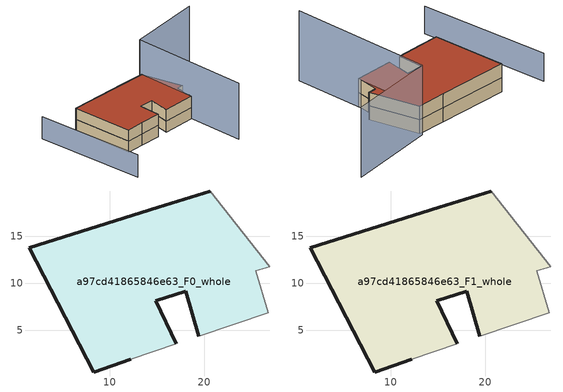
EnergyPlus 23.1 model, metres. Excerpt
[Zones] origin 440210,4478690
a97cd41865846e63_F0_whole
 floor ground (EU_floor_Construction): 26.8,6.89 25.47,11.32 26.97,11.75 20.67,19.79 15.15,18.05 1.46,13.74 8.32,0.58 12.2,1.91 17.05,3.56 14.89,8.16 18.04,9.17 19.42,4.38 z0
 wall outside (EU_wall_Construction): 19.42,4.38 18.04,9.17 14.89,8.16 17.05,3.56 / 12.2,1.91 8.32,0.58 1.46,13.74 15.15,18.05 20.67,19.79 z0:3
 wall adiabatic (EU_wall_Construction): 20.67,19.79 26.97,11.75 25.47,11.32 26.8,6.89 19.42,4.38 / 17.05,3.56 12.2,1.91 z0:3
a97cd41865846e63_F1_whole
 floor to a97cd41865846e63_F0_whole (EU_floor_Construction): 26.8,6.89 25.47,11.32 26.97,11.75 20.67,19.79 15.15,18.05 1.45,13.74 8.32,0.58 12.2,1.91 17.05,3.56 14.89,8.16 18.04,9.17 19.42,4.38 z3
 wall outside (EU_wall_Construction): 19.42,4.38 18.04,9.17 14.89,8.16 17.05,3.56 / 12.2,1.91 8.32,0.58 1.46,13.74 15.15,18.05 20.67,19.79 z3:6
 wall adiabatic (EU_wall_Construction): 20.67,19.79 26.97,11.75 25.47,11.32 26.8,6.89 19.42,4.38 / 17.05,3.56 12.2,1.91 z3:6
 roof outside (EU_roof_Construction): 20.67,19.79 26.97,11.75 25.47,11.32 26.8,6.89 19.42,4.38 18.04,9.17 14.89,8.16 17.05,3.56 12.2,1.91 8.32,0.58 1.46,13.74 15.15,18.05 z6
shading: -6.78,13.81 5.89,-9.3 z0:6; 32.75,-5.16 20.43,20.3 / 20.43,20.3 36.24,27.96 z0:15
[Building]
EU S2 Campaign: North Axis=0; Terrain=City; Solar Distribution=FullExterior
[Site:Location]
Madrid: Latitude=40.5; Longitude=-3.5; Time Zone=1; Elevation=609
[SizingPeriod:WeatherFileDays]
AnnualSizingPeriod: Begin Month=1; Begin Day of Month=1; End Month=12; End Day of Month=31; Day of Week for Start Day=Monday; Use Weather File Daylight Saving Period=No; Use Weather File Rain and Snow Indicators=No
[MATERIAL]
EU_InternalMass_Material: Roughness=MediumRough; Thickness=0.1; Conductivity=1; Density=1800; Specific Heat=900; Thermal Absorptance=0.9; Solar Absorptance=0.7; Visible Absorptance=0.7
[MATERIAL:NOMASS] Roughness=MediumRough; Thermal Absorptance=0.9; Solar Absorptance=0.7; Visible Absorptance=0.7
Name | Thermal Resistance
EU_wall_NoMass | 0.419739
EU_roof_NoMass | 0.352165
EU_floor_NoMass | 0.608284
[CONSTRUCTION]
EU_wall_Construction: EU_wall_NoMass
EU_roof_Construction: EU_roof_NoMass
EU_floor_Construction: EU_floor_NoMass
EU_InternalMass_Construction: EU_InternalMass_Material
[ZONE] Type=1; Multiplier=1; Ceiling Height=autocalculate; Volume=850.504; Floor Area=autocalculate; Part of Total Floor Area=Yes
a97cd41865846e63_F0_whole; a97cd41865846e63_F1_whole
[INTERNALMASS] Construction=EU_InternalMass_Construction; Surface Area=283.493
Name | Zone or ZoneList
a97cd41865846e63_F0_whole_EU_InternalMass | a97cd41865846e63_F0_whole
a97cd41865846e63_F1_whole_EU_InternalMass | a97cd41865846e63_F1_whole
[OTHEREQUIPMENT] Fuel Type=Electricity; Design Level Calculation Method=Watts/Area; Power per Zone Floor Area=1; Fraction Latent=0; Fraction Radiant=0; Fraction Lost=0; Carbon Dioxide Generation Rate=0; EndUse Subcategory=EU_Step8_InternalGains
Name | Zone or ZoneList or Space or SpaceList | Schedule
EU_Step8_InternalGain_a97cd41865846e63_F0_whole_f000 | a97cd41865846e63_F0_whole | EU_Step8_GainSchedule_a97cd41865846e63_F0_whole_f000
EU_Step8_InternalGain_a97cd41865846e63_F1_whole_f000 | a97cd41865846e63_F1_whole | EU_Step8_GainSchedule_a97cd41865846e63_F1_whole_f000
[ZONEVENTILATION:DESIGNFLOWRATE] Schedule=EU_AlwaysOn; Design Flow Rate Calculation Method=AirChanges/Hour; Air Changes per Hour=0.703302; Ventilation Type=Natural; Fan Pressure Rise=0; Fan Total Efficiency=1; Constant Term Coefficient=1; Temperature Term Coefficient=0; Velocity Term Coefficient=0; Velocity Squared Term Coefficient=0; Minimum Indoor Temperature=-100; Maximum Indoor Temperature=100; Delta Temperature=-100; Minimum Outdoor Temperature=-100; Maximum Outdoor Temperature=100; Maximum Wind Speed=40
Name | Zone or ZoneList or Space or SpaceList
EU_ConstantAir_a97cd41865846e63_F0_whole | a97cd41865846e63_F0_whole
EU_ConstantAir_a97cd41865846e63_F1_whole | a97cd41865846e63_F1_whole
[HVACTEMPLATE:THERMOSTAT] Constant Heating Setpoint=20; Constant Cooling Setpoint=50
EU_HeatOnly_a97cd41865846e63_F0_whole; EU_HeatOnly_a97cd41865846e63_F1_whole
[HVACTEMPLATE:ZONE:IDEALLOADSAIRSYSTEM] System Availability Schedule=EU_AlwaysOn; Maximum Heating Supply Air Temperature=50; Minimum Cooling Supply Air Temperature=13; Maximum Heating Supply Air Humidity Ratio=0.0156; Minimum Cooling Supply Air Humidity Ratio=0.0077; Heating Limit=NoLimit; Cooling Limit=NoLimit; Heating Availability Schedule=EU_AlwaysOn; Cooling Availability Schedule=EU_CoolingOff; Dehumidification Control Type=ConstantSensibleHeatRatio; Cooling Sensible Heat Ratio=0.7; Dehumidification Setpoint=60; Humidification Control Type=None; Humidification Setpoint=30; Outdoor Air Method=None; Outdoor Air Flow Rate per Person=0.00944; Outdoor Air Flow Rate per Zone Floor Area=0; Outdoor Air Flow Rate per Zone=0; Demand Controlled Ventilation Type=None; Outdoor Air Economizer Type=NoEconomizer; Heat Recovery Type=None; Sensible Heat Recovery Effectiveness=0.7; Latent Heat Recovery Effectiveness=0.65
Name | Template Thermostat
a97cd41865846e63_F0_whole | EU_HeatOnly_a97cd41865846e63_F0_whole
a97cd41865846e63_F1_whole | EU_HeatOnly_a97cd41865846e63_F1_whole
[SIZING:ZONE] Zone Cooling Design Supply Air Temperature Input Method=SupplyAirTemperature; Zone Cooling Design Supply Air Temperature=13; Zone Heating Design Supply Air Temperature Input Method=SupplyAirTemperature; Zone Heating Design Supply Air Temperature=50; Zone Cooling Design Supply Air Humidity Ratio=0.008; Zone Heating Design Supply Air Humidity Ratio=0.008; Cooling Design Air Flow Method=DesignDay; Cooling Design Air Flow Rate=0; Cooling Minimum Air Flow per Zone Floor Area=0.000762; Cooling Minimum Air Flow=0; Cooling Minimum Air Flow Fraction=0.2; Heating Design Air Flow Method=DesignDay; Heating Design Air Flow Rate=0; Heating Maximum Air Flow per Zone Floor Area=0.002032; Heating Maximum Air Flow=0.141576; Heating Maximum Air Flow Fraction=0.3; Account for Dedicated Outdoor Air System=No; Dedicated Outdoor Air System Control Strategy=NeutralSupplyAir; Dedicated Outdoor Air Low Setpoint Temperature for Design=autosize; Dedicated Outdoor Air High Setpoint Temperature for Design=autosize; Zone Load Sizing Method=Sensible Load Only No Latent Load; Zone Latent Cooling Design Supply Air Humidity Ratio Input Method=HumidityRatioDifference; Zone Cooling Design Supply Air Humidity Ratio Difference=0.005; Zone Latent Heating Design Supply Air Humidity Ratio Input Method=HumidityRatioDifference; Zone Humidification Design Supply Air Humidity Ratio Difference=0.005
a97cd41865846e63_F0_whole; a97cd41865846e63_F1_whole
[SCHEDULE:CONSTANT]
Name | Hourly Value
EU_AlwaysOn | 1
EU_CoolingOff | 0
[SCHEDULE:FILE] Column Number=1; Rows to Skip at Top=0; Number of Hours of Data=8760; Column Separator=Comma; Interpolate to Timestep=No; Minutes per Item=60; Adjust Schedule for Daylight Savings=Yes
Name | File
EU_Step8_GainSchedule_a97cd41865846e63_F0_whole_f000 | ../../schedules/a97cd41865846e63/a97cd41865846e63_F0_whole_f000_gain.csv
EU_Step8_GainSchedule_a97cd41865846e63_F1_whole_f000 | ../../schedules/a97cd41865846e63/a97cd41865846e63_F1_whole_f000_gain.csv
